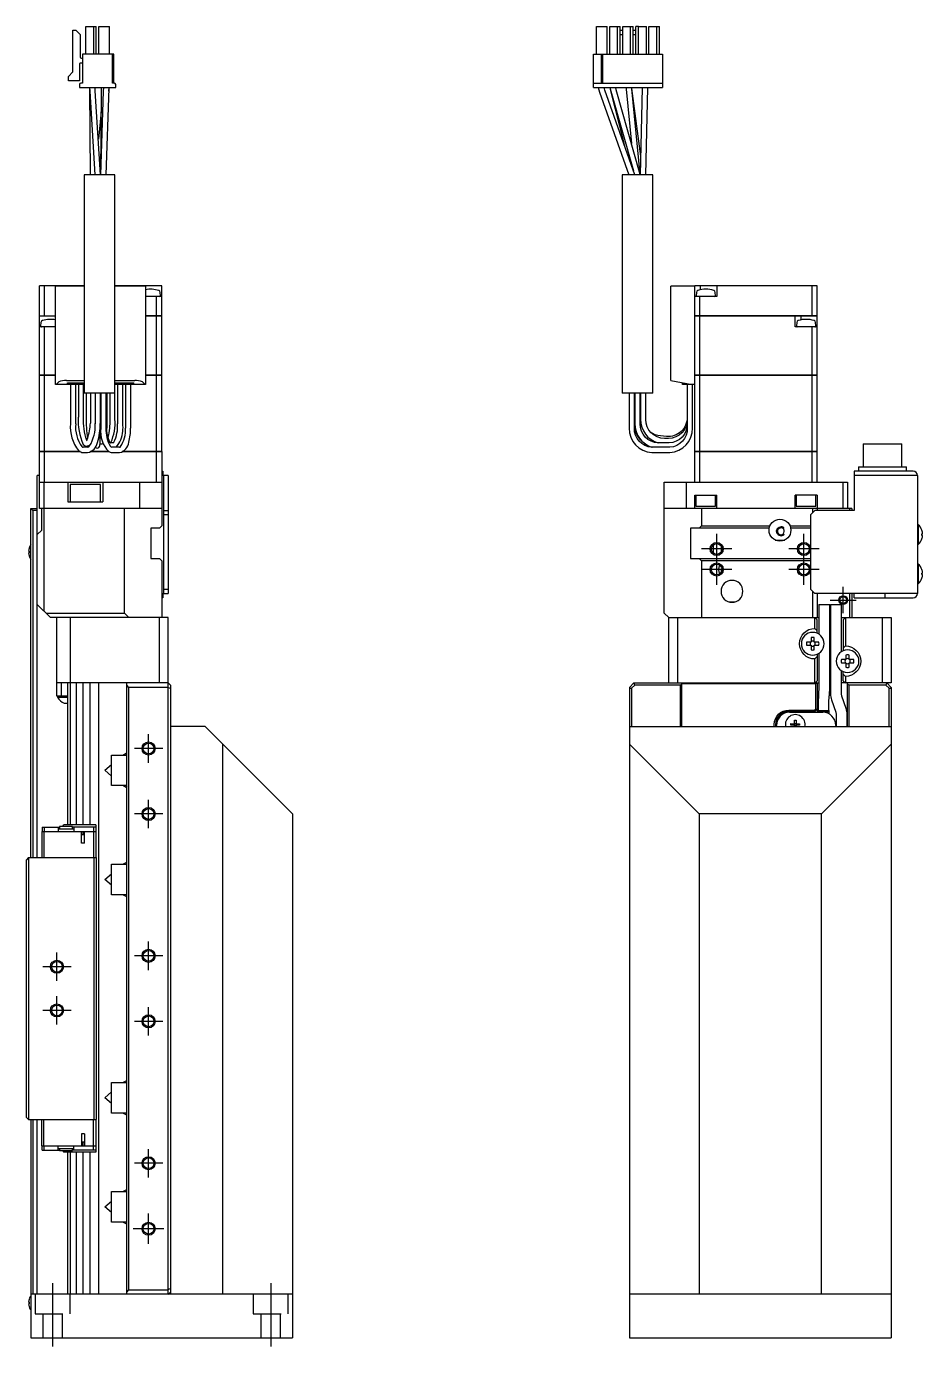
# Model space of a CAD drawing. Extents: x 0 to 477, y -8 to 461.
# Drawn here: x 272.1 to 477.5, y 83.5 to 385.9 of the extents above; entities that cross this region are included whole.
import ezdxf

# ---------------------------------------------------------------- set-up
doc = ezdxf.new("R2010")
doc.units = 0
doc.header["$LTSCALE"] = 0.5
doc.linetypes.add('CENTER', pattern=[50.8, 31.75, -6.35, 6.35, -6.35])
doc.linetypes.add('DASHED', pattern=[19.05, 12.7, -6.35])
for name, color, linetype in [('MSM_CENTER', 1, 'CENTER'), ('MSM_CONTINUOUS', 7, 'CONTINUOUS'), ('MSM_DASHED', 4, 'DASHED'), ('MSM_NARROW', 5, 'CONTINUOUS')]:
    doc.layers.add(name, color=color, linetype=linetype)

msp = doc.modelspace()

# ---------------------------------------------------------------- linework, layer by layer
at = {"layer": 'MSM_CENTER'}
for p, q in [((430.28, 258.05), (430.28, 269.75)), ((450.28, 258.05), (450.28, 269.75)), ((433.78, 266.25), (426.78, 266.25)), ((453.78, 266.25), (446.78, 266.25)), ((433.78, 261.55), (426.78, 261.55)), ((453.78, 261.55), (446.78, 261.55)), ((459.28, 251.55), (459.28, 257.55)), ((456.28, 254.55), (462.28, 254.55)), ((300.09, 217.3), (300.09, 223.8)), ((303.34, 220.55), (296.84, 220.55)), ((300.09, 202.3), (300.09, 208.8)), ((303.34, 205.55), (296.84, 205.55)), ((300.09, 169.8), (300.09, 176.3)), ((279.09, 167.3), (279.09, 173.8)), ((303.34, 173.05), (296.84, 173.05)), ((282.34, 170.55), (275.84, 170.55)), ((279.09, 157.3), (279.09, 163.8)), ((282.34, 160.55), (275.84, 160.55)), ((300.09, 154.8), (300.09, 161.3)), ((303.34, 158.05), (296.84, 158.05)), ((300.09, 122.3), (300.09, 128.8)), ((303.34, 125.55), (296.84, 125.55)), ((300.09, 107.05), (300.09, 114.05)), ((303.59, 110.55), (296.59, 110.55)), ((278.09, 98.05), (278.09, 83.55)), ((328.09, 98.05), (328.09, 83.55))]:
    msp.add_line(p, q, dxfattribs=at)
at = {"layer": 'MSM_CONTINUOUS'}
for p, q in [((282.72, 375.52), (282.72, 385.06)), ((282.72, 385.06), (283.42, 385.06)), ((283.42, 385.06), (284.42, 384.06)), ((284.42, 384.06), (284.42, 378.93)), ((285.71, 385.95), (288.11, 385.95)), ((285.71, 379.6), (285.71, 385.95)), ((287.51, 379.6), (287.51, 385.95)), ((288.11, 379.6), (288.11, 385.95)), ((288.71, 379.6), (288.71, 385.95)), ((288.71, 385.95), (291.11, 385.95)), ((291.11, 379.6), (291.11, 385.95)), ((402.76, 379.6), (402.76, 385.95)), ((402.76, 385.95), (405.16, 385.95)), ((405.16, 379.6), (405.16, 385.95)), ((405.76, 379.6), (405.76, 385.95)), ((405.76, 385.95), (407.56, 385.95)), ((407.56, 379.6), (407.56, 385.95)), ((407.56, 385.95), (408.16, 385.95)), ((408.16, 379.6), (408.16, 385.95)), ((408.16, 385.06), (408.76, 385.06)), ((408.16, 384.06), (408.76, 384.06)), ((408.76, 379.6), (408.76, 385.95)), ((408.76, 385.95), (410.56, 385.95)), ((410.56, 379.6), (410.56, 385.95)), ((410.56, 385.95), (411.16, 385.95)), ((411.16, 379.6), (411.16, 385.95)), ((411.16, 385.06), (411.76, 385.06)), ((411.16, 384.06), (411.76, 384.06)), ((411.76, 379.6), (411.76, 385.95)), ((412.36, 385.95), (411.76, 385.95)), ((412.36, 379.6), (412.36, 385.95)), ((412.36, 385.95), (414.16, 385.95)), ((414.16, 379.6), (414.16, 385.95)), ((414.76, 385.95), (416.56, 385.95)), ((414.76, 379.6), (414.76, 385.95)), ((416.56, 379.6), (416.56, 385.95)), ((416.56, 385.95), (417.16, 385.95)), ((417.16, 379.6), (417.16, 385.95)), ((284.7, 378.65), (284.98, 378.65)), ((284.98, 379.6), (284.98, 372.97)), ((292.09, 379.6), (284.98, 379.6)), ((291.84, 372.97), (291.84, 379.6)), ((292.09, 372.97), (292.09, 379.6)), ((402.03, 371.95), (402.03, 379.6)), ((402.03, 379.6), (417.88, 379.6)), ((403.81, 379.6), (403.81, 372.97)), ((404.11, 379.6), (404.11, 372.97)), ((417.88, 379.6), (417.88, 371.95)), ((281.7, 374.5), (282.72, 375.52)), ((284.23, 377.35), (284.23, 373.5)), ((284.98, 377.5), (284.38, 377.5)), ((281.7, 373.5), (281.7, 374.5)), ((284.23, 373.5), (281.7, 373.5)), ((284.27, 372.67), (284.27, 371.95)), ((284.98, 372.97), (284.57, 372.97)), ((292.25, 372.97), (291.84, 372.97)), ((292.55, 371.95), (292.55, 372.67)), ((402.03, 372.97), (417.88, 372.97)), ((284.27, 371.95), (292.55, 371.95)), ((286.53, 371.95), (286.54, 371.34)), ((286.53, 371.95), (286.54, 371.62)), ((286.54, 371.62), (286.69, 351.95)), ((286.55, 371.95), (286.59, 371.09)), ((286.59, 371.09), (287.78, 351.95)), ((287.88, 371.17), (287.85, 371.95)), ((289.09, 351.96), (287.88, 371.17)), ((289.71, 371.15), (289.08, 351.95)), ((289.23, 371.28), (289.09, 351.97)), ((289.23, 371.95), (289.23, 371.28)), ((289.73, 371.95), (289.71, 371.15)), ((290.39, 351.95), (291.03, 371.83)), ((291.01, 371.11), (291.03, 371.95)), ((291.03, 371.83), (291.03, 371.95)), ((402.03, 371.95), (417.88, 371.95)), ((403.15, 371.95), (403.41, 370.92)), ((403.41, 370.92), (410.14, 351.95)), ((404.63, 371.35), (404.47, 371.95)), ((404.64, 371.34), (404.47, 371.95)), ((411.52, 351.95), (404.63, 371.35)), ((405.82, 371.95), (405.95, 371.19)), ((405.83, 371.95), (406, 371.1)), ((405.95, 371.19), (409.06, 358.88)), ((406, 371.1), (411.19, 352.89)), ((407.25, 371.45), (407.14, 371.95)), ((412.78, 352.03), (407.25, 371.45)), ((409.49, 371.95), (409.52, 371.54)), ((409.52, 371.54), (410.76, 359.13)), ((410.81, 371.67), (410.79, 371.95)), ((412.77, 352.07), (410.81, 371.67)), ((412.87, 356.25), (410.82, 371.71)), ((413.18, 371.87), (412.78, 351.95)), ((413.18, 371.95), (413.18, 371.87)), ((413.18, 371.95), (413.18, 371.8)), ((414.08, 351.95), (414.48, 371.84)), ((414.48, 371.84), (414.48, 371.95)), ((289.19, 366.43), (288.58, 360.1)), ((292.32, 351.95), (285.32, 351.95)), ((285.32, 351.95), (285.32, 301.95)), ((292.32, 301.95), (292.32, 351.95)), ((415.63, 351.95), (408.63, 351.95)), ((408.63, 351.95), (408.63, 301.95)), ((415.63, 301.95), (415.63, 351.95)), ((275.09, 319.66), (275.09, 326.55)), ((285.32, 326.55), (275.09, 326.55)), ((276.24, 319.66), (276.24, 326.55)), ((278.79, 303.95), (278.79, 326.45)), ((285.32, 326.45), (278.79, 326.45)), ((303.09, 326.55), (292.32, 326.55)), ((299.39, 326.45), (292.32, 326.45)), ((299.34, 326.45), (299.34, 326.55)), ((299.39, 326.45), (299.39, 303.95)), ((303.09, 324.05), (299.39, 324.05)), ((301.93, 319.66), (301.93, 324.05)), ((302.82, 324.26), (302.75, 325.02)), ((303.09, 319.66), (303.09, 326.55)), ((419.78, 304.81), (419.78, 326.45)), ((425.28, 326.45), (419.78, 326.45)), ((425.28, 288.55), (425.28, 326.55)), ((453.28, 326.55), (425.28, 326.55)), ((430.28, 324.05), (425.28, 324.05)), ((425.62, 325.02), (425.55, 324.26)), ((426.44, 319.66), (426.44, 324.05)), ((426.53, 326.55), (426.53, 325.61)), ((430.01, 324.26), (429.95, 325.02)), ((430.28, 326.55), (430.28, 324.05)), ((452.13, 319.66), (452.13, 326.55)), ((453.28, 319.66), (453.28, 326.55)), ((275.09, 319.66), (278.79, 319.66)), ((275.09, 306.05), (275.09, 319.65)), ((275.09, 319.65), (278.79, 319.65)), ((275.1, 319.65), (275.1, 319.66)), ((275.42, 318.13), (275.35, 317.37)), ((276.24, 319.65), (276.24, 319.66)), ((299.39, 319.66), (303.09, 319.66)), ((303.09, 319.65), (299.39, 319.65)), ((301.93, 319.65), (301.93, 319.66)), ((301.93, 306.05), (301.93, 319.65)), ((303.08, 319.65), (303.08, 319.66)), ((303.09, 306.05), (303.09, 319.65)), ((425.28, 319.66), (453.28, 319.66)), ((453.28, 319.65), (425.28, 319.65)), ((425.29, 319.65), (425.29, 319.66)), ((426.44, 319.65), (426.44, 319.66)), ((426.44, 306.05), (426.44, 319.65)), ((448.28, 317.15), (448.28, 319.65)), ((448.62, 318.13), (448.55, 317.37)), ((449.53, 319.65), (449.53, 318.72)), ((452.12, 319.65), (452.12, 319.66)), ((453.01, 317.37), (452.95, 318.13)), ((453.27, 319.65), (453.27, 319.66)), ((453.28, 306.05), (453.28, 319.65)), ((278.79, 317.15), (275.09, 317.15)), ((276.24, 306.05), (276.24, 317.15)), ((453.28, 317.15), (448.28, 317.15)), ((452.13, 306.05), (452.13, 317.15)), ((275.09, 306.05), (278.79, 306.05)), ((275.09, 288.55), (275.09, 306.04)), ((278.79, 306.04), (275.09, 306.04)), ((275.1, 306.05), (275.1, 306.04)), ((276.24, 306.05), (276.24, 306.04)), ((276.24, 288.55), (276.24, 306.04)), ((299.39, 306.05), (303.09, 306.05)), ((303.09, 306.04), (299.39, 306.04)), ((301.93, 306.05), (301.93, 306.04)), ((301.93, 288.55), (301.93, 306.04)), ((303.08, 306.05), (303.08, 306.04)), ((303.09, 288.55), (303.09, 306.04)), ((425.28, 306.05), (453.28, 306.05)), ((453.28, 306.04), (425.28, 306.04)), ((425.29, 306.05), (425.29, 306.04)), ((426.44, 306.05), (426.44, 306.04)), ((426.44, 288.55), (426.44, 306.04)), ((452.12, 306.05), (452.12, 306.04)), ((452.13, 288.55), (452.13, 306.04)), ((453.27, 306.05), (453.27, 306.04)), ((453.28, 288.55), (453.28, 306.04)), ((285.32, 303.95), (278.79, 303.95)), ((278.89, 303.95), (279.49, 304.55)), ((281.27, 304.81), (285.32, 304.81)), ((281.49, 304.34), (285.32, 304.34)), ((281.49, 303.95), (281.49, 304.34)), ((282.19, 303.95), (282.19, 294.95)), ((283.39, 294.95), (283.39, 303.95)), ((283.99, 303.95), (283.99, 296.43)), ((285.19, 296.43), (285.19, 303.95)), ((292.32, 304.81), (296.91, 304.81)), ((292.32, 304.34), (296.69, 304.34)), ((299.39, 303.95), (292.32, 303.95)), ((292.39, 295.95), (292.39, 303.95)), ((292.99, 303.95), (292.99, 294.95)), ((294.19, 294.95), (294.19, 303.95)), ((294.79, 303.95), (294.79, 293.95)), ((295.99, 293.95), (295.99, 303.95)), ((296.69, 303.95), (296.69, 304.34)), ((298.68, 304.55), (299.28, 303.95)), ((419.78, 304.81), (424.68, 303.95)), ((422.48, 303.95), (422.48, 304.34)), ((425.28, 303.95), (422.48, 303.95)), ((423.53, 303.95), (423.53, 293.95)), ((424.73, 293.95), (424.73, 303.95)), ((292.32, 301.95), (285.32, 301.95)), ((285.79, 301.95), (285.79, 296.41)), ((286.74, 301.95), (286.74, 296.5)), ((287.84, 301.95), (287.84, 294.95)), ((289.04, 294.95), (289.04, 301.95)), ((289.14, 301.95), (289.14, 293.95)), ((290.34, 293.95), (290.34, 301.95)), ((290.59, 294.95), (290.59, 301.95)), ((291.19, 301.95), (291.19, 295.95)), ((415.63, 301.95), (408.63, 301.95)), ((410.23, 301.95), (410.23, 293.95)), ((411.43, 293.95), (411.43, 301.95)), ((411.53, 301.95), (411.53, 294.95)), ((412.73, 294.95), (412.73, 301.95)), ((412.83, 301.95), (412.83, 294.95)), ((414.03, 295.95), (414.03, 301.95)), ((286.74, 296.53), (286.74, 296.49)), ((423.53, 296.43), (423.53, 296.19)), ((290.51, 292.89), (290.59, 294.95)), ((412.88, 294.24), (412.73, 295.45)), ((412.83, 294.95), (412.89, 294.24)), ((412.89, 294.21), (412.88, 294.24)), ((412.89, 294.24), (412.89, 294.21)), ((285.91, 291.07), (285.75, 291.01)), ((288.95, 290.35), (289.01, 290.35)), ((289.01, 290.35), (289.41, 290.35)), ((289.41, 290.35), (289.45, 290.35)), ((289.45, 290.35), (289.67, 290.4)), ((292.03, 290.55), (291.29, 290.55)), ((419.37, 290.55), (416.89, 290.55)), ((418.77, 292.02), (417.38, 292.14)), ((419.22, 291.55), (418.34, 291.55)), ((463.86, 290.35), (472.71, 290.35)), ((463.86, 290.35), (463.86, 285.05)), ((472.71, 285.05), (472.71, 290.35)), ((275.09, 288.55), (284.36, 288.55)), ((275.09, 275.55), (275.09, 288.54)), ((284.38, 288.54), (275.09, 288.54)), ((275.1, 288.55), (275.1, 288.54)), ((276.24, 288.55), (276.24, 288.54)), ((276.24, 281.55), (276.24, 288.54)), ((286.11, 289.55), (285.13, 289.55)), ((285.13, 288.35), (286.09, 288.35)), ((286.12, 289.87), (286.16, 289.88)), ((286.16, 289.88), (286.37, 289.96)), ((290.98, 288.54), (286.74, 288.54)), ((286.76, 288.55), (290.97, 288.55)), ((287.91, 289.51), (288.1, 289.38)), ((288.1, 289.38), (288.29, 289.35)), ((293.43, 289.55), (291.69, 289.55)), ((291.69, 288.35), (293.43, 288.35)), ((303.09, 288.54), (294.03, 288.54)), ((294.05, 288.55), (303.09, 288.55)), ((301.93, 288.55), (301.93, 288.54)), ((301.93, 281.55), (301.93, 288.54)), ((303.08, 288.55), (303.08, 288.54)), ((303.09, 288.54), (303.09, 271.55)), ((419.53, 289.55), (415.43, 289.55)), ((415.43, 288.35), (419.53, 288.35)), ((415.44, 289.56), (415.47, 289.55)), ((425.28, 288.55), (453.28, 288.55)), ((425.28, 281.55), (425.28, 288.54)), ((453.28, 288.54), (425.28, 288.54)), ((425.29, 288.55), (425.29, 288.54)), ((426.44, 288.55), (426.44, 288.54)), ((426.44, 281.55), (426.44, 288.54)), ((452.12, 288.55), (452.12, 288.54)), ((452.13, 281.55), (452.13, 288.54)), ((453.27, 288.55), (453.27, 288.54)), ((453.28, 281.55), (453.28, 288.54)), ((462.78, 285.05), (473.78, 285.05)), ((462.78, 285.05), (462.78, 284.05)), ((473.78, 284.05), (473.78, 285.05)), ((275.09, 283.05), (274.59, 283.05)), ((274.59, 195.55), (274.59, 283.05)), ((275.09, 281.55), (303.09, 281.55)), ((276.09, 281.55), (276.09, 252.05)), ((281.59, 281.55), (281.59, 277.05)), ((289.59, 281.55), (289.59, 277.05)), ((298.09, 275.55), (298.09, 281.55)), ((303.09, 284.05), (303.39, 284.05)), ((304.59, 283.05), (303.09, 283.05)), ((303.39, 284.05), (303.39, 283.05)), ((303.59, 256.05), (303.59, 283.05)), ((304.59, 283.05), (304.59, 256.05)), ((418.28, 281.55), (460.28, 281.55)), ((418.28, 251.55), (418.28, 281.55)), ((423.28, 281.55), (423.28, 275.55)), ((459.28, 275.55), (459.28, 281.55)), ((460.28, 281.55), (460.28, 275.55)), ((461.78, 284.05), (461.78, 275.05)), ((475.28, 284.05), (461.78, 284.05)), ((476.28, 283.05), (461.78, 283.05)), ((476.28, 283.05), (476.28, 256.05)), ((289.09, 281.05), (282.09, 281.05)), ((282.09, 281.05), (282.09, 277.05)), ((289.09, 277.05), (289.09, 281.05)), ((425.28, 278.55), (430.28, 278.55)), ((425.28, 275.55), (425.28, 278.55)), ((425.53, 278.55), (425.53, 276.05)), ((430.03, 276.05), (430.03, 278.55)), ((430.28, 275.55), (430.28, 278.55)), ((453.28, 278.55), (448.28, 278.55)), ((448.28, 275.55), (448.28, 278.55)), ((448.53, 278.55), (448.53, 276.05)), ((453.03, 276.05), (453.03, 278.55)), ((453.28, 278.55), (453.28, 275.05)), ((273.09, 195.55), (273.09, 275.55)), ((273.59, 275.05), (273.09, 275.55)), ((273.09, 275.55), (274.59, 275.55)), ((303.09, 275.55), (275.09, 275.55)), ((275.59, 270.55), (275.59, 275.55)), ((281.59, 277.05), (289.59, 277.05)), ((294.59, 251.55), (294.59, 275.55)), ((461.28, 275.55), (418.28, 275.55)), ((425.53, 276.05), (430.03, 276.05)), ((426.78, 275.55), (426.78, 271.55)), ((448.53, 276.05), (453.03, 276.05)), ((452.28, 274.55), (452.28, 275.55)), ((460.78, 275.05), (460.78, 275.55)), ((461.28, 275.55), (461.28, 275.05)), ((273.59, 275.05), (273.59, 195.55)), ((274.59, 275.05), (273.59, 275.05)), ((303.59, 275.05), (304.59, 275.05)), ((304.59, 274.05), (303.59, 274.05)), ((452.78, 275.05), (451.78, 274.05)), ((451.78, 274.05), (451.78, 257.05)), ((461.78, 275.05), (452.78, 275.05)), ((274.59, 269.55), (275.59, 270.55)), ((300.59, 271.05), (300.59, 264.05)), ((302.59, 271.05), (300.59, 271.05)), ((302.59, 271.05), (303.09, 271.55)), ((424.28, 271.05), (424.28, 264.05)), ((442.33, 271.05), (424.28, 271.05)), ((426.28, 271.05), (426.78, 271.55)), ((426.78, 271.55), (442.49, 271.55)), ((447.07, 271.55), (451.78, 271.55)), ((451.78, 271.05), (447.23, 271.05)), ((476.47, 271.8), (476.28, 271.8)), ((476.47, 271.8), (476.47, 267.3)), ((477.31, 270.52), (477.32, 270.52)), ((477.31, 269.73), (477.47, 269.73)), ((477.31, 269.37), (477.31, 269.73)), ((477.47, 269.37), (477.31, 269.37)), ((272.75, 266.52), (272.75, 266.52)), ((431.28, 266.96), (431.28, 265.55)), ((443.69, 268.3), (445.87, 268.3)), ((476.28, 267.3), (476.47, 267.3)), ((477.32, 268.57), (477.31, 268.57)), ((272.6, 265.73), (272.75, 265.73)), ((272.75, 265.37), (272.6, 265.37)), ((272.75, 265.73), (272.75, 265.37)), ((272.75, 264.57), (272.75, 264.57)), ((300.59, 264.05), (302.59, 264.05)), ((303.09, 263.55), (302.59, 264.05)), ((303.09, 263.55), (303.09, 250.55)), ((424.28, 264.05), (451.78, 264.05)), ((426.78, 263.55), (426.28, 264.05)), ((426.78, 263.55), (426.78, 250.55)), ((451.78, 263.55), (426.78, 263.55)), ((431.32, 265.55), (431.28, 265.55)), ((431.28, 261.65), (431.51, 261.65)), ((431.28, 261.65), (431.28, 260.83)), ((476.47, 262.8), (476.28, 262.8)), ((476.47, 262.8), (476.47, 258.3)), ((477.31, 261.52), (477.32, 261.52)), ((477.31, 260.73), (477.47, 260.73)), ((477.31, 260.37), (477.31, 260.73)), ((477.47, 260.37), (477.31, 260.37)), ((303.59, 257.05), (304.59, 257.05)), ((451.78, 257.05), (452.78, 256.05)), ((476.28, 258.3), (476.47, 258.3)), ((477.32, 259.57), (477.31, 259.57)), ((303.09, 256.05), (304.59, 256.05)), ((303.39, 255.05), (303.09, 255.05)), ((303.39, 256.05), (303.39, 255.05)), ((433.08, 254.15), (434.48, 254.15)), ((452.28, 250.55), (452.28, 256.55)), ((476.28, 256.05), (452.78, 256.05)), ((453.28, 256.05), (453.28, 250.55)), ((460.78, 250.55), (460.78, 256.05)), ((461.28, 256.05), (461.28, 250.55)), ((461.78, 255.05), (461.78, 256.05)), ((461.78, 255.05), (475.28, 255.05)), ((468.78, 256.05), (468.78, 255.05)), ((277.59, 250.55), (274.59, 253.55)), ((276.59, 251.55), (294.59, 251.55)), ((294.59, 251.55), (295.59, 250.55)), ((303.09, 253.55), (303.19, 253.55)), ((303.19, 250.55), (303.19, 253.55)), ((418.28, 251.55), (419.28, 250.55)), ((453.68, 253.55), (456.18, 253.55)), ((453.68, 253.55), (453.68, 246.74)), ((456.18, 234.53), (456.18, 253.55)), ((456.38, 253.55), (458.88, 253.55)), ((456.38, 253.55), (456.38, 233.05)), ((458.88, 242.74), (458.88, 253.55)), ((304.59, 250.55), (277.59, 250.55)), ((279.09, 232.55), (279.09, 250.55)), ((282.09, 250.55), (282.09, 235.55)), ((302.59, 235.55), (302.59, 250.55)), ((304.59, 234.55), (304.59, 250.55)), ((419.28, 235.55), (419.28, 250.55)), ((419.28, 250.55), (453.68, 250.55)), ((421.28, 250.55), (421.28, 235.55)), ((452.78, 248.05), (452.78, 250.55)), ((453.28, 250.05), (452.78, 250.55)), ((453.28, 247.51), (452.78, 248.05)), ((453.28, 246.95), (453.28, 250.05)), ((456.18, 250.55), (456.38, 250.55)), ((458.88, 250.55), (470.28, 250.55)), ((459.78, 250.55), (459.28, 250.05)), ((459.28, 250.05), (459.28, 242.95)), ((459.78, 250.55), (459.78, 244.05)), ((468.28, 235.55), (468.28, 250.55)), ((470.28, 250.55), (470.28, 235.55)), ((451.91, 245.95), (451.91, 244.92)), ((452.65, 244.92), (452.65, 245.95)), ((451.91, 244.92), (450.88, 244.92)), ((450.88, 244.18), (451.91, 244.18)), ((451.91, 244.18), (451.91, 243.15)), ((453.68, 244.92), (452.65, 244.92)), ((452.65, 243.15), (452.65, 244.18)), ((452.65, 244.18), (453.68, 244.18)), ((453.28, 242.15), (453.28, 236.05)), ((453.68, 242.36), (453.68, 234.53)), ((459.78, 244.05), (459.28, 243.51)), ((459.91, 241.95), (459.91, 240.92)), ((460.65, 240.92), (460.65, 241.95)), ((452.78, 241.05), (453.28, 241.59)), ((452.78, 235.55), (452.78, 241.05)), ((459.91, 240.92), (458.88, 240.92)), ((458.88, 240.18), (459.91, 240.18)), ((459.91, 240.18), (459.91, 239.15)), ((461.68, 240.92), (460.65, 240.92)), ((460.65, 239.15), (460.65, 240.18)), ((460.65, 240.18), (461.68, 240.18)), ((452.78, 235.55), (453.28, 236.05)), ((458.88, 233.05), (458.88, 238.36)), ((459.28, 236.05), (459.28, 238.15)), ((459.28, 237.59), (459.78, 237.05)), ((459.28, 236.05), (459.78, 235.55)), ((459.78, 237.05), (459.78, 235.55)), ((304.59, 235.55), (279.09, 235.55)), ((280.09, 235.55), (280.09, 232.55)), ((281.59, 203.05), (281.59, 235.55)), ((282.09, 235.55), (282.09, 203.05)), ((283.48, 235.55), (283.48, 203.05)), ((285.09, 203.05), (285.09, 235.55)), ((286.69, 203.05), (286.69, 235.55)), ((288.59, 235.55), (288.59, 95.55)), ((295.09, 95.55), (295.09, 235.55)), ((295.59, 234.55), (295.09, 235.05)), ((304.58, 234.55), (295.59, 234.55)), ((295.59, 96.55), (295.59, 234.55)), ((304.58, 96.55), (304.58, 234.55)), ((305.09, 235.05), (304.59, 235.55)), ((305.09, 235.05), (305.09, 95.55)), ((410.28, 234.55), (411.28, 235.55)), ((410.28, 234.55), (410.28, 85.55)), ((411.49, 235.05), (410.79, 234.35)), ((410.79, 234.35), (410.79, 225.55)), ((411.49, 235.05), (411.28, 235.55)), ((411.28, 235.55), (453.68, 235.55)), ((421.98, 235.05), (411.49, 235.05)), ((422.28, 235.35), (421.98, 235.05)), ((421.98, 225.55), (421.98, 235.05)), ((422.28, 225.55), (422.28, 235.35)), ((452.98, 235.35), (422.28, 235.35)), ((452.98, 235.35), (453.18, 235.55)), ((452.98, 229.67), (452.98, 235.35)), ((453.28, 235.55), (453.28, 228.85)), ((453.62, 233.09), (453.59, 232.79)), ((453.68, 234.53), (453.62, 233.09)), ((456.11, 232.8), (456.18, 234.53)), ((456.38, 235.55), (456.18, 235.55)), ((470.28, 235.55), (458.88, 235.55)), ((458.97, 232.52), (458.88, 233.05)), ((460.28, 225.55), (460.28, 235.55)), ((460.28, 235.35), (460.58, 235.05)), ((460.58, 235.05), (460.58, 225.55)), ((469.08, 235.05), (460.58, 235.05)), ((469.28, 235.55), (469.08, 235.05)), ((469.78, 234.35), (469.08, 235.05)), ((469.28, 235.55), (470.28, 234.55)), ((469.78, 225.55), (469.78, 234.35)), ((470.28, 234.55), (470.28, 85.55)), ((281.59, 232.55), (279.09, 232.55)), ((279.24, 232.55), (279.24, 232.3)), ((279.24, 232.3), (281.59, 232.3)), ((280.75, 230.9), (281.59, 230.9)), ((453.59, 232.79), (453.51, 231.07)), ((453.51, 231.07), (453.51, 229.05)), ((456.01, 231.07), (456.07, 232.51)), ((456.01, 229.25), (456.01, 231.07)), ((456.07, 232.51), (456.11, 232.8)), ((456.61, 231.69), (457.6, 228.88)), ((459.96, 229.71), (458.97, 232.52)), ((446.78, 229.35), (452.66, 229.35)), ((452.78, 229.05), (446.78, 229.05)), ((446.98, 228.85), (454.58, 228.85)), ((448.1, 226.23), (448.11, 227.02)), ((448.11, 227.02), (448.47, 227.02)), ((448.47, 227.02), (448.46, 226.23)), ((452.66, 229.35), (452.98, 229.67)), ((452.66, 229.35), (452.78, 229.05)), ((453.28, 229.55), (452.78, 229.05)), ((452.98, 229.67), (453.28, 229.55)), ((453.51, 229.05), (456.01, 229.05)), ((453.53, 229.25), (456.03, 229.25)), ((453.53, 229.05), (453.53, 228.85)), ((456.03, 228.49), (456.03, 229.25)), ((457.6, 228.88), (457.68, 228.35)), ((457.68, 228.35), (457.68, 225.55)), ((460.18, 225.55), (460.18, 228.35)), ((313.09, 225.55), (305.09, 225.55)), ((333.09, 205.55), (313.09, 225.55)), ((410.28, 225.55), (470.28, 225.55)), ((443.48, 225.55), (443.48, 226.05)), ((443.78, 226.05), (443.78, 225.55)), ((443.98, 225.55), (443.98, 225.85)), ((447.31, 225.88), (447.31, 226.24)), ((447.31, 226.24), (448.1, 226.23)), ((448.1, 225.87), (447.31, 225.88)), ((448.09, 225.87), (448.09, 226.23)), ((448.1, 226.25), (448.46, 226.24)), ((448.1, 225.55), (448.1, 225.87)), ((448.46, 225.85), (448.1, 225.85)), ((448.46, 226.23), (449.26, 226.22)), ((448.46, 225.87), (448.46, 225.55)), ((449.25, 225.86), (448.46, 225.87)), ((448.48, 226.23), (448.48, 225.87)), ((449.26, 226.22), (449.25, 225.86)), ((457.58, 225.85), (457.58, 225.55)), ((317.09, 95.55), (317.09, 221.55)), ((426.28, 205.55), (410.28, 221.55)), ((470.28, 221.55), (454.28, 205.55)), ((291.59, 212.05), (291.59, 219.05)), ((291.59, 219.05), (295.09, 219.05)), ((294.21, 219.05), (294.96, 219.45)), ((294.96, 219.45), (295.09, 219.29)), ((290.09, 215.55), (291.59, 216.87)), ((291.59, 214.23), (290.09, 215.55)), ((295.09, 212.05), (291.59, 212.05)), ((294.96, 211.65), (294.21, 212.05)), ((295.09, 211.81), (294.96, 211.65)), ((282.69, 202.65), (279.69, 202.65)), ((279.69, 202.65), (279.69, 202.15)), ((280.42, 202.65), (280.66, 203.05)), ((287.99, 203.05), (280.66, 203.05)), ((282.69, 202.15), (282.69, 202.65)), ((287.99, 203.05), (287.99, 195.55)), ((333.09, 205.55), (333.09, 85.55)), ((454.28, 205.55), (426.28, 205.55)), ((426.28, 205.55), (426.28, 95.55)), ((454.28, 95.55), (454.28, 205.55)), ((275.59, 201.55), (275.59, 195.55)), ((275.59, 201.55), (287.99, 201.55)), ((275.69, 202.55), (275.69, 201.55)), ((275.69, 202.55), (279.69, 202.55)), ((276.09, 201.55), (276.09, 195.55)), ((276.19, 202.55), (276.19, 201.55)), ((279.39, 202.55), (279.39, 201.55)), ((279.39, 202.15), (282.99, 202.15)), ((287.99, 202.55), (282.69, 202.55)), ((282.99, 202.55), (282.99, 201.55)), ((284.74, 198.85), (284.74, 201.55)), ((285.44, 200.75), (284.74, 200.75)), ((285.09, 200.75), (285.09, 201.55)), ((285.44, 198.85), (285.44, 201.55)), ((287.49, 202.55), (287.49, 195.55)), ((285.44, 198.85), (284.74, 198.85)), ((272.59, 195.55), (272.09, 195.05)), ((272.09, 136.05), (272.09, 195.05)), ((272.59, 195.55), (272.59, 135.55)), ((272.59, 195.55), (288.09, 195.55)), ((287.59, 135.55), (287.59, 195.55)), ((288.09, 195.55), (288.09, 135.55)), ((291.59, 187.05), (291.59, 194.05)), ((291.59, 194.05), (295.09, 194.05)), ((294.21, 194.05), (294.96, 194.45)), ((294.96, 194.45), (295.09, 194.29)), ((290.09, 190.55), (291.59, 191.87)), ((291.59, 189.23), (290.09, 190.55)), ((295.09, 187.05), (291.59, 187.05)), ((294.96, 186.65), (294.21, 187.05)), ((295.09, 186.81), (294.96, 186.65)), ((291.59, 137.05), (291.59, 144.05)), ((291.59, 144.05), (295.09, 144.05)), ((294.21, 144.05), (294.96, 144.45)), ((294.96, 144.45), (295.09, 144.29)), ((290.09, 140.55), (291.59, 141.87)), ((291.59, 139.23), (290.09, 140.55)), ((295.09, 137.05), (291.59, 137.05)), ((294.96, 136.65), (294.21, 137.05)), ((295.09, 136.81), (294.96, 136.65)), ((272.09, 136.05), (272.59, 135.55)), ((272.59, 135.55), (288.09, 135.55)), ((273.09, 135.55), (273.09, 85.55)), ((273.59, 135.55), (273.59, 95.55)), ((274.59, 95.55), (274.59, 135.55)), ((275.59, 129.55), (275.59, 135.55)), ((276.09, 129.55), (276.09, 135.55)), ((287.49, 128.55), (287.49, 135.55)), ((287.99, 135.55), (287.99, 128.05)), ((284.74, 132.25), (284.74, 129.55)), ((285.44, 132.25), (284.74, 132.25)), ((285.44, 130.35), (284.74, 130.35)), ((285.09, 129.55), (285.09, 130.35)), ((285.44, 132.25), (285.44, 129.55)), ((275.59, 129.55), (287.99, 129.55)), ((275.69, 128.55), (275.69, 129.55)), ((275.69, 128.55), (279.69, 128.55)), ((276.19, 128.55), (276.19, 129.55)), ((279.39, 128.55), (279.39, 129.55)), ((279.39, 128.95), (282.99, 128.95)), ((279.69, 128.95), (279.69, 128.45)), ((279.69, 128.5), (282.69, 128.5)), ((279.69, 128.45), (280.42, 128.45)), ((280.39, 128.5), (280.66, 128.05)), ((287.99, 128.05), (280.66, 128.05)), ((281.59, 95.55), (281.59, 128.05)), ((282.09, 128.05), (282.09, 95.55)), ((282.69, 128.5), (282.69, 128.95)), ((287.99, 128.55), (282.69, 128.55)), ((282.99, 128.55), (282.99, 129.55)), ((283.48, 128.05), (283.48, 95.55)), ((285.09, 95.55), (285.09, 128.05)), ((286.69, 95.55), (286.69, 128.05)), ((291.59, 112.05), (291.59, 119.05)), ((291.59, 119.05), (295.09, 119.05)), ((294.21, 119.05), (294.96, 119.45)), ((294.96, 119.45), (295.09, 119.29)), ((290.09, 115.55), (291.59, 116.87)), ((291.59, 114.23), (290.09, 115.55)), ((295.09, 112.05), (291.59, 112.05)), ((294.96, 111.65), (294.21, 112.05)), ((295.09, 111.81), (294.96, 111.65)), ((272.75, 94.52), (272.75, 94.52)), ((333.09, 95.55), (273.09, 95.55)), ((295.09, 96.05), (295.59, 96.55)), ((295.59, 96.55), (304.58, 96.55)), ((304.59, 95.55), (304.59, 96.54)), ((304.59, 95.55), (305.09, 96.05)), ((470.28, 95.55), (410.28, 95.55)), ((272.6, 93.73), (272.75, 93.73)), ((272.75, 93.37), (272.6, 93.37)), ((272.75, 93.73), (272.75, 93.37)), ((272.75, 92.57), (272.75, 92.57)), ((273.09, 85.55), (333.09, 85.55)), ((410.28, 85.55), (470.28, 85.55))]:
    msp.add_line(p, q, dxfattribs=at)
for centre, radius in [((444.78, 270.55), 2.5), ((430.28, 266.25), 1.23), ((450.28, 266.25), 1.23), ((430.28, 261.55), 1.23), ((450.28, 261.55), 1.23), ((459.28, 254.55), 0.783), ((300.09, 220.55), 1.23), ((300.09, 205.55), 1.23), ((300.09, 173.05), 1.23), ((279.09, 170.55), 1.23), ((279.09, 160.55), 1.23), ((300.09, 158.05), 1.23), ((300.09, 125.55), 1.23), ((300.09, 110.55), 1.23)]:
    msp.add_circle(centre, radius, dxfattribs=at)
at = {"layer": 'MSM_CONTINUOUS', "extrusion": (0, 0, -1)}
for centre, radius in [((-433.78, 256.55), 2.5), ((-452.28, 244.55), 2.6), ((-460.28, 240.55), 2.6)]:
    msp.add_circle(centre, radius, dxfattribs=at)
at = {"layer": 'MSM_CONTINUOUS'}
for centre, radius, start, end in [((284.7, 378.93), 0.28, 180, 270), ((284.38, 377.35), 0.15, 90, 180), ((284.57, 372.67), 0.3, 90, 180), ((292.25, 372.67), 0.3, 0, 90), ((300.59, 319.74), 6, 72.3708, 101.537), ((302.25, 324.98), 0.5, 5, 72.3708), ((302.62, 324.24), 0.2, 288.1949, 5), ((425.75, 324.24), 0.2, 175, 251.8051), ((426.12, 324.98), 0.5, 107.6292, 175), ((427.78, 319.74), 6, 72.3708, 107.6292), ((429.45, 324.98), 0.5, 5, 72.3708), ((429.81, 324.24), 0.2, 288.1949, 5), ((275.92, 318.09), 0.5, 107.6292, 175), ((277.59, 312.85), 6, 78.463, 107.6292), ((449.12, 318.09), 0.5, 107.6292, 175), ((450.78, 312.85), 6, 72.3708, 107.6292), ((452.45, 318.09), 0.5, 5, 72.3708), ((275.55, 317.35), 0.2, 175, 270), ((448.75, 317.35), 0.2, 175, 270), ((452.81, 317.35), 0.2, 270, 5), ((281.03, 300.31), 4.51, 86.9565, 109.8759), ((297.12, 300.18), 4.64, 70.4546, 92.713), ((296.68, 295.51), 12.73, 175.8454, 204.6186), ((312.65, 295.67), 26.87, 178.4238, 188.8516), ((272.99, 295.76), 13.77, 2.9984, 2.9996), ((290.89, 294.19), 8.74, 175.0197, 218.3235), ((291.07, 294.2), 7.72, 174.4381, 215.6687), ((272.99, 295.76), 13.77, 342.1759, 357.1972), ((279.2, 294.37), 8.65, 328.5524, 3.8561), ((276.1, 294.75), 12.93, 341.4264, 0.8555), ((219.05, 293.67), 69.98, 356.9256, 0.5083), ((295.51, 293.1), 6.43, 172.4193, 225.037), ((297.44, 293.47), 7.13, 176.1621, 211.44), ((304.39, 295.65), 14.15, 186.6571, 200.3054), ((281.45, 295.11), 10.96, 335.8666, 4.385), ((284.28, 294.42), 8.72, 334.6207, 3.4586), ((287.94, 293.44), 6.86, 326.8577, 4.2662), ((285.78, 294.08), 8.45, 354.0847, 5.9153), ((284.59, 293.83), 11.39, 344.0263, 0.5737), ((415.64, 293.75), 5.41, 177.9067, 267.8727), ((417.1, 294.87), 5.57, 179.2277, 252.6191), ((418.42, 295.92), 5.59, 179.7079, 254.0346), ((419.32, 293.76), 5.41, 272.1863, 2.0343), ((285.25, 291.6), 0.846, 321.4689, 356.9127), ((285.65, 291.06), 2.75, 279.2724, 351.0568), ((291.71, 291.09), 0.679, 210.1743, 232.5013), ((291.24, 290.78), 0.266, 300.6087, 325.589), ((291.19, 291.47), 1.25, 312.2163, 320.9064), ((286.98, 294.01), 7.25, 321.9863, 353.6299), ((292.95, 290.9), 2.6, 280.5511, 355.471), ((285.16, 290.07), 1.72, 229.0024, 268.8954), ((285.21, 290.17), 0.622, 228.9031, 263.0608), ((285.87, 290.81), 0.978, 218.7039, 284.8652), ((285.89, 290.41), 0.889, 283.8661, 321.118), ((285.92, 291.08), 1.21, 291.8456, 319.7784), ((288.31, 289.97), 0.622, 268.1145, 354.9417), ((291.7, 289.8), 1.45, 239.5973, 269.5942), ((291.76, 290.02), 0.476, 213.7324, 261.3862), ((293.32, 290.05), 0.517, 281.8582, 314.7596), ((475.28, 283.05), 1, 0, 90), ((444.76, 270.31), 0.811, 139.4017, 220.5983), ((445.15, 270.03), 1.29, 92.5385, 141.4735), ((445.15, 270.58), 1.29, 218.5265, 267.4615), ((444.92, 270.3), 0.709, 120.0332, 231.2999), ((445.05, 270.26), 0.765, 222.0231, 310.8878), ((445.05, 270.37), 0.721, 41.6502, 131.5871), ((445.11, 270.59), 0.726, 26.6896, 91.2089), ((445.11, 270.02), 0.726, 268.7911, 333.3104), ((444.75, 270.29), 1.01, 322.4813, 33.2132), ((474.48, 269.55), 3, 19.0021, 48.5904), ((474.48, 269.55), 2.99, 3.446, 18.9685), ((474.48, 269.55), 2.99, 341.0315, 356.554), ((275.59, 265.55), 2.99, 161.0315, 176.554), ((275.59, 265.55), 3, 146.4427, 160.9979), ((434.78, 266.25), 5.31, 169.1281, 190.8719), ((474.48, 269.55), 3, 311.4096, 340.9979), ((275.59, 265.55), 2.99, 183.446, 198.9685), ((275.59, 265.55), 3, 199.0021, 213.5573), ((432.18, 261.55), 1.52, 139.7536, 220.2174), ((474.48, 260.55), 3, 19.0021, 48.5904), ((474.48, 260.55), 2.99, 3.446, 18.9685), ((474.48, 260.55), 2.99, 341.0315, 356.554), ((474.48, 260.55), 3, 311.4096, 340.9979), ((475.28, 256.05), 1, 270, 0), ((452.28, 244.55), 1.45, 75.2162, 104.7838), ((452.28, 244.55), 0.596, 51.6606, 128.3394), ((452.28, 244.55), 1.45, 165.2162, 194.7838), ((452.28, 244.55), 0.596, 141.6606, 218.3394), ((452.28, 244.55), 0.596, 231.6606, 308.3394), ((452.28, 244.55), 1.45, 255.2162, 284.7838), ((452.28, 244.55), 0.596, 321.6606, 38.3394), ((452.28, 244.55), 1.45, 345.2162, 14.7838), ((460.28, 240.55), 1.45, 75.2162, 104.7838), ((460.28, 240.55), 1.45, 165.2162, 194.7838), ((460.28, 240.55), 0.596, 141.6606, 218.3394), ((460.28, 240.55), 0.596, 51.6606, 128.3394), ((460.28, 240.55), 0.596, 231.6606, 308.3394), ((460.28, 240.55), 1.45, 255.2162, 284.7838), ((460.28, 240.55), 0.596, 321.6606, 38.3394), ((460.28, 240.55), 1.45, 345.2162, 14.7838), ((303.59, 236.05), 1.8, 303.5573, 303.749), ((305.12, 235.14), 0.794, 227.7589, 267.5692), ((410.74, 234.94), 0.598, 220.7576, 274.7051), ((460.51, 233.04), 4.13, 179.8432, 199.0697), ((469.83, 234.94), 0.598, 265.2949, 319.2424), ((282.09, 233.86), 3.25, 208.7266, 245.6996), ((446.78, 226.05), 3, 90, 180), ((446.98, 225.85), 3, 90, 180), ((448.28, 226.05), 2.25, 347.1604, 192.8396), ((454.58, 225.85), 3, 0, 90), ((456.05, 228.36), 4.13, 359.8432, 19.0697), ((275.59, 93.55), 2.99, 161.0315, 176.554), ((275.59, 93.55), 3, 146.4427, 160.9979), ((303.59, 95.05), 1.8, 56.251, 56.4427), ((305.12, 95.96), 0.794, 92.4308, 132.2411), ((275.59, 93.55), 2.99, 183.446, 198.9685), ((275.59, 93.55), 3, 199.0021, 213.5573)]:
    msp.add_arc(centre, radius, start, end, dxfattribs=at)
at = {"layer": 'MSM_CONTINUOUS', "extrusion": (0, 0, -1)}
for centre, radius, start, end in [((-298.95, 295.66), 13.78, 340.6907, 3.2092), ((-261.46, 295.74), 25.29, 178.3223, 181.4809), ((-419.14, 296.4), 4.39, 179.8692, 274.9179), ((-302.52, 294.48), 13.5, 354.8625, 2.0051), ((-275.39, 295.52), 15.8, 178.4424, 193.4128), ((-415.65, 293.76), 4.22, 272.931, 2.4936), ((-416.88, 294.84), 5.45, 293.9954, 358.8909), ((-417.02, 294.83), 4.29, 271.6879, 1.5108), ((-418.39, 295.9), 4.36, 270.6063, 0.5686), ((-419.18, 295.9), 4.36, 179.4143, 269.4108), ((-419.25, 294.83), 4.29, 178.4433, 268.358), ((-419.32, 293.76), 4.22, 177.4296, 267.1458), ((-417.77, 296.5), 4.37, 275.0458, 307.0419), ((-452.78, 244.55), 3.5, 270, 90), ((-459.78, 240.55), 3.5, 90, 270), ((-446.78, 226.05), 3.3, 0, 90)]:
    msp.add_arc(centre, radius, start, end, dxfattribs=at)
at = {"layer": 'MSM_DASHED'}
for p, q in [((274.09, 95.55), (274.09, 91.05)), ((282.09, 91.05), (282.09, 95.55)), ((324.09, 95.55), (324.09, 91.05)), ((332.09, 91.05), (332.09, 95.55)), ((274.09, 91.05), (282.09, 91.05)), ((275.84, 91.05), (275.84, 85.55)), ((280.34, 85.55), (280.34, 91.05)), ((324.09, 91.05), (332.09, 91.05)), ((325.84, 91.05), (325.84, 85.55)), ((330.34, 85.55), (330.34, 91.05))]:
    msp.add_line(p, q, dxfattribs=at)
at = {"layer": 'MSM_NARROW'}
for centre, radius in [((430.28, 266.25), 1.5), ((450.28, 266.25), 1.5), ((430.28, 261.55), 1.5), ((450.28, 261.55), 1.5), ((459.28, 254.55), 1), ((300.09, 220.55), 1.5), ((300.09, 205.55), 1.5), ((300.09, 173.05), 1.5), ((279.09, 170.55), 1.5), ((279.09, 160.55), 1.5), ((300.09, 158.05), 1.5), ((300.09, 125.55), 1.5), ((300.09, 110.55), 1.5)]:
    msp.add_circle(centre, radius, dxfattribs=at)

doc.saveas('drawing.dxf')
